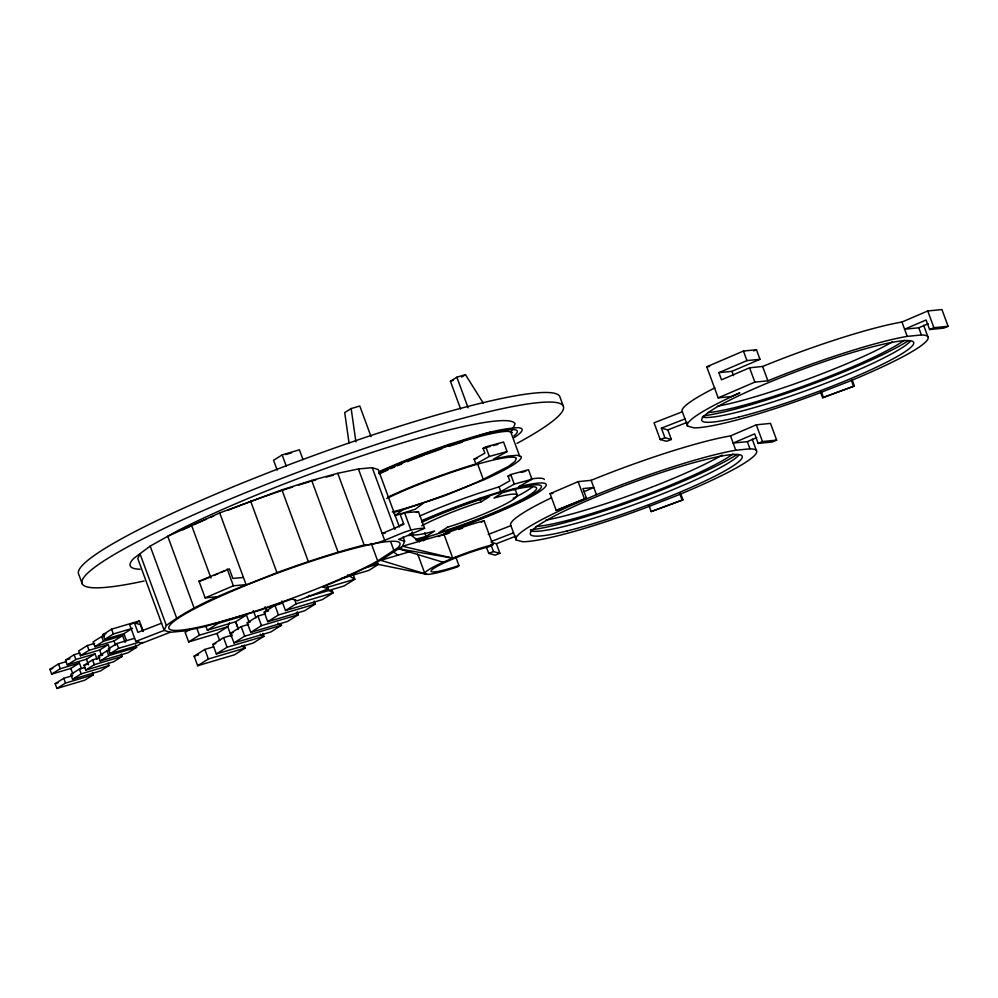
<?xml version="1.0" encoding="UTF-8"?>
<svg xmlns="http://www.w3.org/2000/svg" width="998" height="998" viewBox="0 0 998 998"><rect width="100%" height="100%" fill="white"/><g stroke="black" fill="none" stroke-linecap="round" stroke-linejoin="round"><path stroke-width="1.5" d="M229.478 622.677L227.756 626.719L217.028 633.468L188.672 641.926L185.154 632.37L189.919 629.376M385.24 533.219L382.172 533.506L403.816 524.262L400.298 514.694L404.627 512.847L418.436 511.587L424.587 528.316C403.005 527.93 385.802 544.272 364.158 545.02C334.579 552.568 305.613 562.211 276.945 572.652C239.246 588.034 199.388 600.996 166.354 625.447L164.196 630.387L135.815 641.39L129.665 624.661L134.393 622.827L140.419 624.723L142.939 631.547M403.067 536.999L404.652 541.303L402.493 546.23L381.972 559.616L351.009 574.985L322.766 587.049L328.305 588.795L326.77 584.616M512.548 429.552L510.826 432.184L519.621 456.086M513.197 428.042L515.118 423.663A205.176 23.94 -20.2 0 0 385.315 448.164A205.176 23.94 -20.2 0 0 178.268 530.412L150.174 546.106L133.844 558.306A205.176 23.94 -20.2 0 0 140.032 569.234M378.928 472.553L382.671 470.769A92.327 10.778 -20.2 0 1 447.815 445.482L448.776 444.509C471.256 437.635 493.773 429.34 517.401 427.668A97.467 11.365 -20.2 0 1 514.045 437.71M455.812 557.134L458.918 565.567L457.67 566.827A43.6 5.09 -20.2 0 1 426.969 574.361L374.724 563.67L377.668 562.772M393.599 511.525L395.108 515.617L402.93 509.766L444.497 495.831L484.691 479.489A87.2 10.18 -20.2 0 0 521.168 456.573L517.064 455.288L507.67 456.148L493.623 459.105L507.071 451.583L503.553 442.027L485.814 446.867L483.132 448.376L484.891 453.154L474.125 459.167L475.884 463.945A87.2 10.18 -20.2 0 0 394.123 494.235L387.835 497.241M423.152 503.366L415.343 509.205L395.108 515.617M377.668 560.901L397.765 547.815A123.103 14.359 -20.2 0 0 267.214 576.956A123.103 14.359 -20.2 0 0 182.846 629.95A123.103 14.359 -20.2 0 0 371.106 564.556L377.668 560.901L371.268 543.511M423.377 540.791L427.855 537.448A87.2 10.18 -20.2 0 1 417.114 540.492M442.488 535.215L448.077 531.048A87.2 10.18 -20.2 0 0 537.673 492.8A87.2 10.18 -20.2 0 0 518.536 486.787L531.996 479.265L528.478 469.709L510.739 474.549L508.044 476.058L509.803 480.836L499.037 486.849L478.815 493.262A87.2 10.18 -20.2 0 0 419.846 515.991M371.044 436.613L359.791 405.999L351.159 408.556L344.722 412.598L349.026 442.887M303.03 459.641L299.412 449.799L282.147 454.913L273.564 460.303L277.195 470.145M460.614 408.955L450.422 381.261L456.859 377.219L465.492 374.662L483.356 403.267M461.625 377.082L465.492 374.662M104.765 639.369L113.348 633.98L132.497 628.291L123.914 633.68L104.765 639.369L103.006 634.578L111.576 629.189L139.421 620.918L143.113 630.961M94.635 643.373L87.275 645.556L78.692 650.945L80.451 655.723L99.6 650.047L108.183 644.658L109.705 648.8M104.64 635.626L101.696 636.499L93.113 641.889L94.872 646.679L114.022 640.99L122.604 635.601L125.124 642.45M81.424 668.535L79.403 663.046L70.821 668.435L51.659 674.112L49.9 669.334L58.483 663.944L65.856 661.749M97.055 659.329L95.035 653.827L86.452 659.229L67.29 664.905L65.531 660.127L74.114 654.725L80.015 652.979M80.451 655.723L89.034 650.334L108.183 644.658M94.872 646.679L103.455 641.277L122.604 635.601M51.659 674.112L60.242 668.722L79.403 663.046M67.29 664.905L75.873 659.516L95.035 653.827M136.951 622.465L139.421 620.918M134.543 638.296L116.866 643.535L108.283 648.925L110.042 653.715L137.824 645.469L142.751 642.375M121.269 654.014L122.143 656.41L113.51 661.836L85.728 670.07L83.969 665.292L92.552 659.903L99.912 657.719M135.691 644.957L136.576 647.353L127.931 652.779L100.149 661.013L98.39 656.235L106.973 650.846L109.917 649.972M92.477 672.403L93.363 674.785L84.718 680.212L56.936 688.458L55.177 683.667L63.76 678.278L72.605 675.658M85.292 667.325L79.391 669.072L70.808 674.461L72.567 679.251L100.361 671.005L108.994 665.579L108.121 663.196M110.042 653.715L118.625 648.313L139.134 642.225M85.728 670.07L94.311 664.68L122.143 656.41M100.149 661.013L108.732 655.624L136.576 647.353M56.936 688.458L65.519 683.069L93.363 674.785M72.567 679.251L81.15 673.85L108.994 665.579M188.672 641.926L199.4 635.19L227.756 626.719L231.449 636.761M205.85 626.095L207.359 630.187L218.088 623.451L246.444 614.98L249.088 622.153M207.359 630.187L235.715 621.717L246.444 614.98M244.161 645.12L245.234 648.039L234.455 654.813L197.654 665.716L194.136 656.16L204.864 649.424L213.759 646.779M262.861 633.381L263.921 636.3L253.143 643.074L216.341 653.977L212.823 644.421L223.552 637.685L232.447 635.04M277.893 623.139L281.548 625.222L270.77 631.996L233.969 642.912L230.451 633.356L241.179 626.607L248.589 624.411M297.267 611.774L298.34 614.681L287.549 621.455L250.748 632.37L247.23 622.802L257.958 616.065L265.368 613.87M314.233 601.108L315.306 604.027L304.527 610.801L267.726 621.704L264.208 612.148L274.937 605.412L282.347 603.204M197.654 665.716L208.382 658.979L245.234 648.039L241.578 645.943M216.341 653.977L227.07 647.24L263.921 636.3L260.266 634.204M233.969 642.912L244.697 636.175L281.548 625.222M250.748 632.37L261.476 625.634L298.34 614.681L295.895 613.283M267.726 621.704L278.454 614.968L315.306 604.027L312.873 602.63M281.96 600.996L285.478 610.551L296.206 603.815L333.07 592.874L331.997 589.955M309.642 595.382L307.259 596.879L344.061 585.963L354.839 579.189L353.242 574.823M378.442 564.369L368.861 570.382L340.892 578.678M416.49 539.032L426.096 536.413L434.679 531.023L429.24 532.508A56.424 6.587 -20.2 0 1 412.374 531.971M421.692 525.821A56.424 6.587 -20.2 0 1 474.836 503.865L481.036 501.907L489.619 496.517L478.666 499.986A76.946 8.982 -20.2 0 0 421.568 522.328M475.884 463.945L489.332 456.435L507.071 451.583M421.605 520.769A87.2 10.18 -20.2 0 1 500.796 491.627L514.257 484.117L531.996 479.265M447.815 445.482L491.203 431.934M481.348 522.204L484.105 520.794L492.9 544.696L488.758 546.817A36.938 4.304 -20.2 0 0 434.729 567.787A36.938 4.304 -20.2 0 0 458.918 565.567M399.375 526.956L378.267 469.584L372.229 467.688L358.419 468.96L337.761 473.301L311.675 480.425L281.935 489.856L219.697 512.91L167.739 536.288L194.123 608.007M379.04 473.339L385.328 470.332A87.2 10.18 -20.2 0 1 508.269 431.373L512.373 432.67M714.817 387.898A128.243 14.958 -20.2 0 0 682.345 411.775L687.622 426.121A128.243 14.958 -20.2 0 1 739.83 392.863L731.222 396.543L718.186 397.865L706.746 366.777L743.435 351.046L756.472 349.724L759.989 359.292L731.908 371.343L718.872 372.653L721.504 379.826L749.573 367.788L762.609 366.466A128.243 14.958 -20.2 0 1 901.955 322.042L927.753 310.977L941.937 309.542L948.1 326.284L943.796 328.13L929.612 329.552L926.094 319.996L904.587 329.215L918.784 327.793L928.19 323.751M753.652 350.947L756.472 349.724M718.872 372.653L746.953 360.602L759.989 359.292M718.186 397.865L754.85 382.122L767.886 380.812A128.243 14.958 -20.2 0 1 907.232 336.388L921.416 334.966L918.784 327.793M929.612 329.552L933.916 327.706L948.1 326.284M583.992 491.715L593.81 487.498L582.944 488.596L586.462 498.152L556.223 510.415L550.06 493.686L578.129 481.635L591.165 480.325A128.243 14.958 -20.2 0 1 730.511 435.901L756.309 424.824L770.506 423.401L776.656 440.13L772.352 441.977L758.168 443.411L754.65 433.843L733.156 443.075L747.34 441.64L756.746 437.611M556.223 510.415L586.462 498.152M747.34 441.64L749.972 448.813L735.788 450.248A128.243 14.958 -20.2 0 0 596.442 494.671L568.386 506.71A128.243 14.958 -20.2 0 0 516.178 539.98L510.901 525.634A128.243 14.958 -20.2 0 1 551.395 497.815M758.168 443.411L762.472 441.565L776.656 440.13M217.838 596.692L205.139 597.852L198.976 581.123L229.34 568.872L232.858 578.428L243.45 577.455M202.507 580.325L210.977 576.707M213.809 575.497L218.038 573.688M220.87 572.49L225.111 570.681M205.139 597.852L233.382 585.801L246.082 584.628L219.697 512.91M416.266 512.51L418.436 511.587M424.587 528.316L398.626 539.407L404.652 541.303M438.471 536.6L443.96 534.267A43.6 5.09 -20.2 0 1 484.105 520.794M417.675 554.04L424.911 573.725A43.6 5.09 -20.2 0 1 443.149 562.261L452.755 558.169A43.6 5.09 -20.2 0 1 492.9 544.696M682.345 411.775L654.039 422.815L660.202 439.544L666.639 441.291L671.355 439.444L667.837 429.889L661.4 428.142L664.918 437.71L671.355 439.444M661.4 428.142L684.977 418.948M667.837 429.889L687.26 422.316M660.202 439.544L664.918 437.71M820.606 392.264L822.614 397.728L854.388 385.989L852.329 380.413M854.388 385.989L822.614 397.728M488.259 534.466L510.901 525.634M491.34 541.465L513.533 532.807M491.241 542.351L496.393 543.735L515.816 536.163M486.7 547.827L488.758 553.403L493.474 551.57L499.911 553.304L496.393 543.735M499.911 553.304L495.195 555.138L488.758 553.403M649.162 506.123L651.17 511.587L682.944 499.848L680.374 492.875M682.944 499.848L651.17 511.587M161.551 623.214L137.911 632.383L134.393 622.827M328.305 588.795L297.441 600.771L291.903 599.025L260.528 610.102L204.69 626.657L184.044 631.01L170.221 632.283L141.853 643.286L135.815 641.39M450.422 381.261L453.304 380.4M285.752 454.552L291.516 452.843M103.006 634.578L105.925 633.718M443.149 562.261L398.988 548.85L401.87 548.002M410.552 551.47L380.749 560.302L426.969 574.361L424.911 573.725M364.894 567.987L378.167 564.045M65.531 660.127L69.922 658.817M49.9 669.334L52.819 668.46M326.833 587.51L354.839 579.189L347.529 575.01M98.39 656.235L102.806 654.925M83.969 665.292L86.913 664.419M264.208 612.148L268.649 610.826M285.478 610.551L322.279 599.648L333.07 592.874L328.18 590.08M247.23 622.802L250.199 621.929M55.177 683.667L58.121 682.794M230.451 633.356L233.407 632.47M212.823 644.421L215.793 643.535M194.136 656.16L198.577 654.838M483.132 448.376L490.517 446.356M493.474 445.545L497.915 444.335M474.125 459.167L477.081 458.356M508.044 476.058L511.001 475.248M521.355 472.416L525.784 471.206M488.022 433.569L502.892 430.437L512.835 429.514A92.327 10.778 -20.2 0 1 513.808 436.064M706.746 366.777L709.653 366.491M550.06 493.686L552.967 493.386M198.976 581.123L201.097 580.923M398.988 548.85L452.755 558.169L443.96 534.267L402.493 546.23L452.755 558.169M687.622 426.121L694.059 427.855A128.243 14.958 -20.2 0 0 816.801 394.01L847.589 382.009A128.243 14.958 -20.2 0 0 921.416 334.966M516.178 539.98L522.615 541.714A128.243 14.958 -20.2 0 0 645.369 507.857L676.145 495.856A128.243 14.958 -20.2 0 0 749.972 448.813M170.221 632.283L164.196 630.387L137.811 558.668L139.97 553.728L166.354 625.447M393.05 551.607L398.002 555.187M409.567 534.117L419.335 541.365M927.753 310.977L933.916 327.706M923.637 325.223L927.853 336.7M901.955 322.042L907.232 336.388M851.394 380.263L853.402 385.727M821.554 392.414L823.088 396.605M762.609 366.466L767.886 380.812M743.435 351.046L746.953 360.602M749.573 367.788L754.85 382.122M756.309 424.824L762.472 441.565M731.908 371.343L733.493 375.647M752.193 439.083L756.422 450.547M730.511 435.901L735.788 450.248M679.95 494.122L681.958 499.586M591.165 480.325L596.442 494.671M563.209 405.849L559.691 396.293A256.474 29.928 -20.2 0 0 304.278 458.993A256.474 29.928 -20.2 0 0 78.78 574.461L82.298 584.017M578.129 481.635L584.279 498.376M510.739 474.549L514.257 484.117M517.226 494.946L515.467 490.168A56.424 6.587 -20.2 0 0 512.81 489.332M485.814 446.867L489.332 456.435M499.037 486.849L500.796 491.627M456.859 377.219L468.124 407.833M477.593 463.845L483.281 479.314M479.714 498.314L481.036 501.907M490.966 544.733L493.474 551.57M424.774 532.82L426.096 536.413M418.524 539.207L419.522 541.939M404.627 512.847L410.777 529.589M372.229 467.688L394.921 529.364M390.767 541.964L393.961 550.659M358.419 468.96L384.804 540.667M337.761 473.301L364.158 545.02M311.675 480.425L338.06 552.144M282.147 454.913L286.289 466.166M281.935 489.856L308.32 561.575M294.697 599.723L296.206 603.815M250.56 500.934L276.945 572.652M274.937 605.412L278.454 614.968M265.131 606.784L266.703 611.088M257.958 616.065L261.476 625.634M253.342 610.651L255.975 617.824M227.232 569.06L233.382 585.801M241.179 626.607L244.697 636.175M235.715 621.717L238.36 628.89M235.603 621.841L238.273 629.114M191.441 524.973L210.977 578.042M223.552 637.685L227.07 647.24M217.028 633.468L219.672 640.629M204.864 649.424L208.382 658.979M196.893 628.366L199.4 635.19M150.174 546.106L176.559 617.824M123.914 633.68L126.434 640.541M111.576 629.189L113.348 633.98M116.866 643.535L118.625 648.313M114.022 640.99L115.556 645.132M101.696 636.499L103.455 641.277M106.973 650.846L108.732 655.624M99.6 650.047L101.621 655.549M87.275 645.556L89.034 650.334M92.552 659.903L94.311 664.68M86.452 659.229L88.473 664.718M74.114 654.725L75.873 659.516M79.391 669.072L81.15 673.85M70.821 668.435L72.842 673.924M58.483 663.944L60.242 668.722M63.76 678.278L65.519 683.069M351.159 408.556L355.899 441.877M144.086 581.023A256.474 29.928 -20.2 0 1 149.438 535.589A256.474 29.928 -20.2 0 1 478.03 414.332A256.474 29.928 -20.2 0 1 517.014 443.399M182.759 529.788A123.103 14.359 -20.2 0 1 191.192 525.859M194.111 524.536A123.103 14.359 -20.2 0 1 206.524 519.097M210.865 517.251A123.103 14.359 -20.2 0 1 213.797 516.016M228.105 510.203A123.103 14.359 -20.2 0 1 249.438 501.994M250.86 501.458A123.103 14.359 -20.2 0 1 280.974 490.829M282.446 490.33A123.103 14.359 -20.2 0 1 292.688 486.987M298.439 485.165A123.103 14.359 -20.2 0 1 309.53 481.772M311.102 481.31A123.103 14.359 -20.2 0 1 315.78 479.963M326.271 477.056A123.103 14.359 -20.2 0 1 333.245 475.26M445.956 534.329A36.938 4.304 -20.2 0 1 449.699 532.832M458.731 529.464A36.938 4.304 -20.2 0 1 462.61 528.117M379.277 473.938A82.073 9.581 -20.2 0 1 387.997 469.896M390.592 468.736A82.073 9.581 -20.2 0 1 394.659 466.964M397.454 465.767A82.073 9.581 -20.2 0 1 401.732 463.97M407.434 461.625A82.073 9.581 -20.2 0 1 424.399 455.038M425.822 454.514A82.073 9.581 -20.2 0 1 441.665 448.863M448.913 446.418A82.073 9.581 -20.2 0 1 462.149 442.226M402.93 509.766A87.2 10.18 -20.2 0 1 393.674 512.411M392.251 512.011A82.073 9.581 -20.2 0 0 482.022 479.913L508.431 466.39L514.968 461.513L516.353 458.356A82.073 9.581 -20.2 0 0 467.862 467.076A82.073 9.581 -20.2 0 0 386.713 498.501M380.001 471.206A97.467 11.365 -20.2 0 1 448.776 444.509M398.127 526.42A87.2 10.18 -20.2 0 1 403.566 523.613M530.824 479.04A87.2 10.18 -20.2 0 1 544.322 479.477M421.705 521.48A82.073 9.581 -20.2 0 1 523.913 486.488A82.073 9.581 -20.2 0 1 519.047 501.907A82.073 9.581 -20.2 0 1 415.854 540.03M532.57 486.787A76.946 8.982 -20.2 0 1 513.209 498.239M413.184 534.629A76.946 8.982 -20.2 0 1 408.768 535.627M738.707 455.35A112.849 13.161 -20.2 0 1 635.589 504.115A112.849 13.161 -20.2 0 1 530.774 530.936M732.856 454.078A112.849 13.161 -20.2 0 1 637.448 498.014A112.849 13.161 -20.2 0 1 536.163 526.47M722.19 455.038A112.849 13.161 -20.2 0 1 545.918 520.108M736.998 454.577A123.103 14.359 -20.2 0 1 634.765 500.272A123.103 14.359 -20.2 0 1 530.35 529.901M910.151 341.491A112.849 13.161 -20.2 0 1 807.033 390.268A112.849 13.161 -20.2 0 1 702.218 417.089M908.442 340.717A123.103 14.359 -20.2 0 1 807.906 385.802A123.103 14.359 -20.2 0 1 703.403 415.854M904.288 340.218A112.849 13.161 -20.2 0 1 808.879 384.155A112.849 13.161 -20.2 0 1 707.607 412.611M892.437 341.89A112.849 13.161 -20.2 0 1 717.362 406.248M447.615 527.181L439.033 532.57L449.986 529.102A76.946 8.982 -20.2 0 0 529.04 495.357A76.946 8.982 -20.2 0 0 512.161 490.043L502.555 492.675L493.973 498.064L499.412 496.58A56.424 6.587 -20.2 0 1 511.787 500.472A56.424 6.587 -20.2 0 1 453.816 525.222L447.615 527.181M567.188 530.924A112.849 13.161 -20.2 0 0 740.466 460.128A112.849 13.161 -20.2 0 0 601.233 494.746A112.849 13.161 -20.2 0 0 567.188 530.924M738.632 417.077A112.849 13.161 -20.2 0 0 911.91 346.269A112.849 13.161 -20.2 0 0 772.677 380.887A112.849 13.161 -20.2 0 0 738.632 417.077"/></g></svg>
